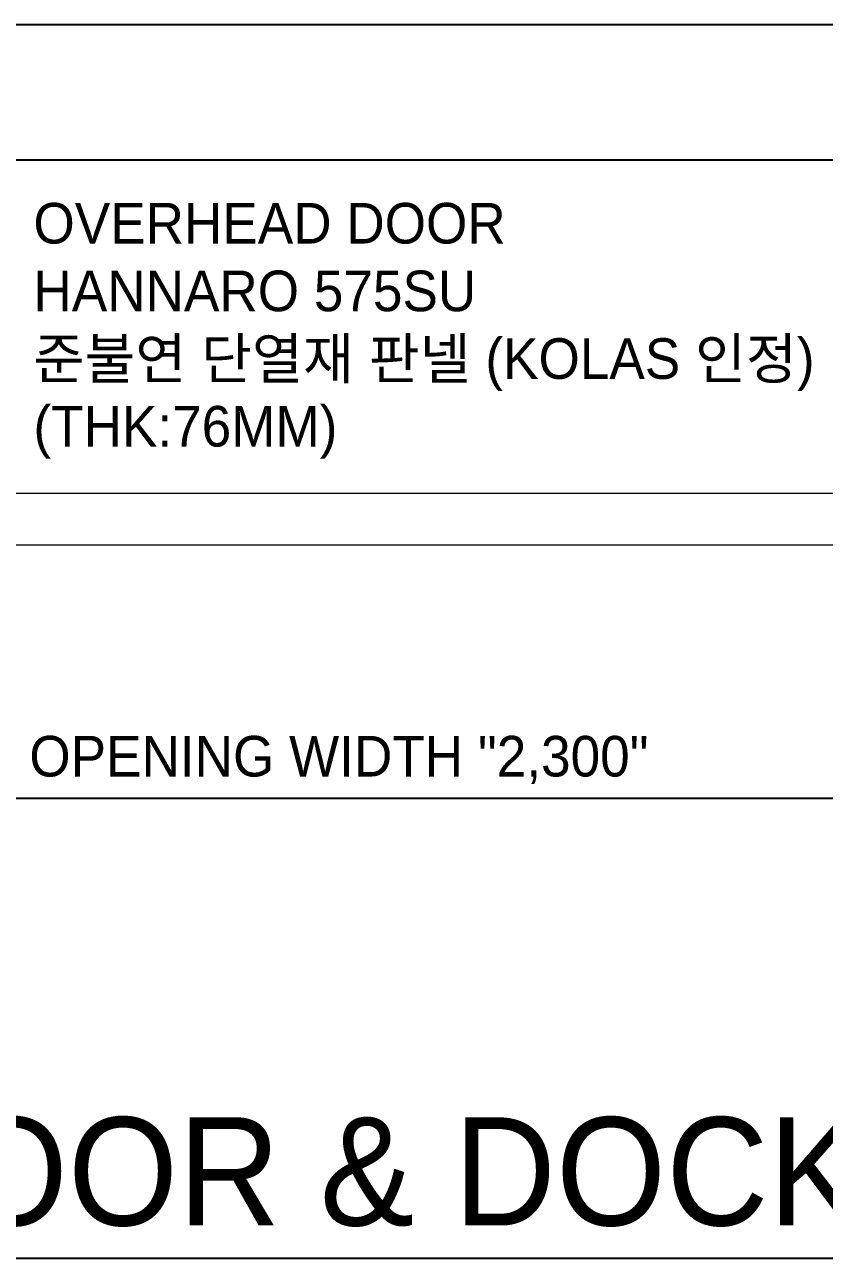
# Model space of a CAD drawing. Header units: millimetres. Extents: x 1448 to 104164, y -19509 to -89.
# Drawn here: x 3584 to 4765, y -13317 to -11494 of the extents above; entities that cross this region are included whole.
import ezdxf

# ---------------------------------------------------------------- set-up
doc = ezdxf.new("R2010")
doc.units = ezdxf.units.MM
doc.header["$LTSCALE"] = 60
doc.header["$MEASUREMENT"] = 0
doc.header["$PDSIZE"] = -10
doc.layers.get('Defpoints').update_dxf_attribs({"color": 171, "linetype": 'CONTINUOUS'})
for name, color, linetype in [('8', 8, 'CONTINUOUS'), ('A-text', 3, 'CONTINUOUS'), ('DIM', 7, 'CONTINUOUS'), ('DOR', 4, 'CONTINUOUS'), ('SYM', 7, 'CONTINUOUS'), ('TEXT', 3, 'CONTINUOUS')]:
    doc.layers.add(name, color=color, linetype=linetype)
doc.styles.add('0T-OUT', font='H2GTRE.TTF')
doc.styles.add('휘츠', font='')
doc.styles.get('휘츠').set_extended_font_data('Dotum')
doc.dimstyles.new('휘츠-M', dxfattribs={"dimscale": 100, "dimtxt": 3, "dimasz": 1.5, "dimexe": 2, "dimexo": 3, "dimgap": 1, "dimtad": 1, "dimdec": 0, "dimrnd": 0.25, "dimzin": 0, "dimdsep": 46, "dimlunit": 6, "dimtxsty": '휘츠', "dimblk": 'Z_DOT', "dimcen": 5, "dimclrd": 256, "dimclre": 256, "dimclrt": 3, "dimadec": 0, "dimazin": 0, "dimtm": 1e-09, "dimtfac": 1, "dimtdec": 0, "dimtix": 1, "dimtmove": 2, "dimatfit": 1, "dimldrblk": 'Z_DOT', "dimfxl": 1, "dimtolj": 1, "dimtzin": 0, "dimlwd": -1, "dimarcsym": 0})

# ---------------------------------------------------------------- blocks, each defined once
blk = doc.blocks.new('Z_DOT')
at = {"layer": 'DIM', "color": 0}
for p, q in [((0, -1), (0, 1)), ((-1, 0), (1, 0))]:
    blk.add_line(p, q, dxfattribs=at)
for radius in [0.5, 0.25]:
    blk.add_circle((0, 0), radius, dxfattribs=at)
blk = doc.blocks.new('*D77')
at = {"layer": 'Defpoints', "color": 0, "transparency": 16777216}
for p in [(5197.9, -12306.1), (2897.9, -12308.7), (5197.9, -12636.9)]:
    blk.add_point(p, dxfattribs=at)
at = {"layer": 'DIM', "lineweight": -2, "transparency": 16777216}
for p, q in [((2897.9, -12368.7), (2897.9, -12676.9)), ((5197.9, -12366.1), (5197.9, -12676.9))]:
    blk.add_line(p, q, dxfattribs=at)
at = {"layer": 'DIM', "transparency": 16777216}
blk.add_line((2927.9, -12636.9), (5167.9, -12636.9), dxfattribs=at)
at = {"layer": 'DIM', "transparency": 16777216, "xscale": 30, "yscale": 30, "zscale": 30, "rotation": 180}
blk.add_blockref('Z_DOT', (2897.9, -12636.9), dxfattribs=at)
at = {"layer": 'DIM', "transparency": 16777216, "xscale": 30, "yscale": 30, "zscale": 30}
blk.add_blockref('Z_DOT', (5197.9, -12636.9), dxfattribs=at)
at = {"layer": 'DIM', "color": 3, "transparency": 16777216, "insert": (4047.9, -12580.7), "char_height": 60, "attachment_point": 5, "style": '0T-OUT'}
blk.add_mtext('\\A1;OPENING WIDTH "2,300"', dxfattribs=at)

msp = doc.modelspace()

# ---------------------------------------------------------------- linework, layer by layer
at = {"layer": '8'}
for p, q in [((2895.9, -11493.9), (5200.2, -11493.9)), ((2895.9, -11493.9), (5200.2, -11493.9)), ((2897.9, -11693.9), (5197.9, -11693.9)), ((2897.9, -11693.9), (5197.9, -11693.9))]:
    msp.add_line(p, q, dxfattribs=at)
at = {"layer": 'DOR', "lineweight": 0}
for p, q in [((5358.3, -12186.9), (2761.5, -12186.9)), ((2825.5, -12262.9), (5333.3, -12262.9))]:
    msp.add_line(p, q, dxfattribs=at)
at = {"layer": 'SYM'}
msp.add_line((1448.3, -13317.2), (6601.1, -13317.2), dxfattribs=at)

# ---------------------------------------------------------------- texts
at = {"layer": 'A-text', "ltscale": 0.1, "insert": (3596.5, -11757.4), "char_height": 60, "attachment_point": 1, "style": '0T-OUT'}
msp.add_mtext('OVERHEAD DOOR\\PHANNARO 575SU\\P준불연 단열재 판넬 (KOLAS 인정)\\P(THK:76MM)', dxfattribs=at)
at = {"layer": 'TEXT', "style": '0T-OUT'}
msp.add_text('OVERHEAD DOOR & DOCK SEAL 평면도', height=160, dxfattribs=at).set_placement((2100.7, -13268.7))

# ---------------------------------------------------------------- dimensions: what is measured, and where the dimension line sits
at = {"layer": 'DIM'}
dim = msp.add_linear_dim(base=(5197.9, -12636.9), p1=(2897.9, -12308.7), p2=(5197.9, -12306.1), text='OPENING WIDTH "<>"', dimstyle='휘츠-M', override={"dimscale": 20, "dimtxsty": '0T-OUT'}, dxfattribs=at)
dim.commit()
dim.dimension.update_dxf_attribs({"geometry": '*D77', "text_midpoint": (4047.9, -12580.7)})

doc.saveas('drawing.dxf')
